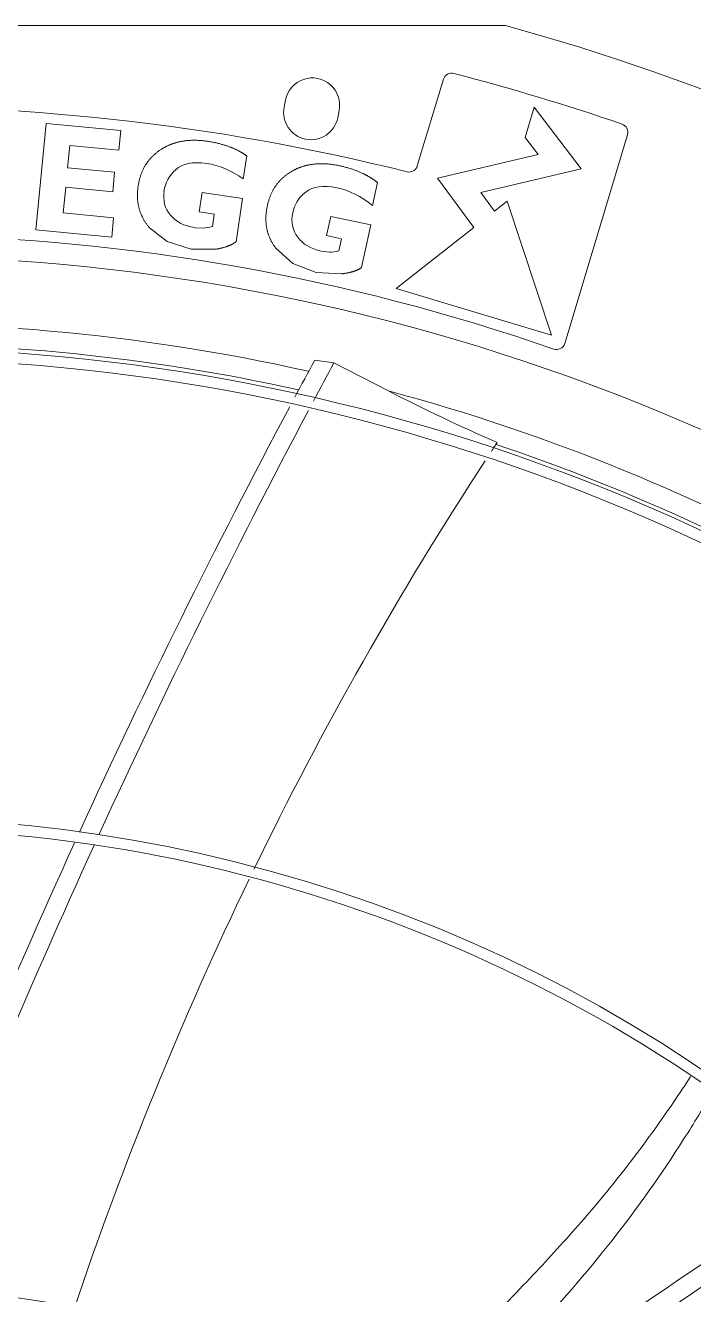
# Model space of a CAD drawing. Header units: millimetres. Extents: x 113490 to 142599, y -20467 to 115.
# Drawn here: x 122994.1 to 123150.5, y -11125.6 to -10828.5 of the extents above; entities that cross this region are included whole.
import ezdxf

# ---------------------------------------------------------------- set-up
doc = ezdxf.new("R2010")
doc.units = ezdxf.units.MM
doc.layers.add('DV3_0', color=7, linetype='Continuous')

msp = doc.modelspace()

# ---------------------------------------------------------------- linework, layer by layer
at = {"layer": 'DV3_0', "color": 7, "linetype": 'Continuous', "lineweight": 15}
for p, q in [((122812.06, -10828.49), (123106.41, -10828.49)), ((123091.91, -10841.1), (123085.8, -10861.39)), ((123054.96, -10845.94), (123054.63, -10847.61)), ((123067.19, -10850.1), (123067.52, -10848.44)), ((123113.18, -10847.62), (123111.04, -10854.72)), ((123124.16, -10862.06), (123113.18, -10847.62)), ((122998.93, -10851.46), (122996.55, -10876.35)), ((123016.43, -10853.13), (122998.93, -10851.46)), ((123015.99, -10857.69), (123016.43, -10853.13)), ((123111.04, -10854.72), (123114.06, -10858.68)), ((123120.29, -10902.95), (123135, -10854.07)), ((123003.96, -10861.83), (123004.46, -10856.59)), ((123004.46, -10856.59), (123015.99, -10857.69)), ((123045.08, -10864.43), (123045.88, -10859.03)), ((123114.06, -10858.68), (123090.56, -10864.22)), ((123014.97, -10862.88), (123003.96, -10861.83)), ((123014.54, -10867.42), (123014.97, -10862.88)), ((123090.56, -10864.22), (123099.03, -10875.77)), ((123100.63, -10867.6), (123124.16, -10862.06)), ((123002.95, -10872.37), (123003.53, -10866.37)), ((123003.53, -10866.37), (123014.54, -10867.42)), ((123075.34, -10870.63), (123076.48, -10865.29)), ((123035.45, -10867.59), (123034.77, -10872.12)), ((123044.9, -10869), (123035.45, -10867.59)), ((123043.39, -10879.12), (123044.9, -10869)), ((123103.84, -10871.98), (123100.63, -10867.6)), ((123106.82, -10869.63), (123103.84, -10871.98)), ((123117.17, -10901.03), (123106.82, -10869.63)), ((123014.75, -10873.5), (123002.95, -10872.37)), ((123034.77, -10872.12), (123038.3, -10872.64)), ((123038.3, -10872.64), (123037.86, -10875.54)), ((123065.54, -10873.19), (123064.59, -10877.67)), ((123074.89, -10875.18), (123065.54, -10873.19)), ((122996.55, -10876.35), (123014.31, -10878.04)), ((123014.31, -10878.04), (123014.75, -10873.5)), ((123023.12, -10875.84), (123027.27, -10879.11)), ((123035.69, -10875.93), (123033.75, -10875.84)), ((123072.76, -10885.19), (123074.89, -10875.18)), ((123099.03, -10875.77), (123080.85, -10890.1)), ((123027.27, -10879.11), (123032.85, -10880.89)), ((123064.59, -10877.67), (123068.07, -10878.42)), ((123068.07, -10878.42), (123067.46, -10881.29)), ((123032.85, -10880.89), (123038.81, -10880.85)), ((123052.72, -10880.67), (123056.66, -10884.2)), ((123065.27, -10881.54), (123063.33, -10881.32)), ((123056.66, -10884.2), (123062.13, -10886.32)), ((123062.13, -10886.32), (123068.08, -10886.64)), ((123080.85, -10890.1), (123117.17, -10901.03)), ((123066.28, -10907.5), (123061.82, -10906.84)), ((123079.08, -10914.06), (123066.28, -10907.5))]:
    msp.add_line(p, q, dxfattribs=at)
for centre, radius, start, end in [((122959.24, -11359.99), 551.5, 15.4775, 74.5225), ((123093.82, -10841.68), 2, 75.4439, 163.25), ((122959.24, -11359.99), 537.5, 71.0561, 75.4439), ((123061.24, -10847.19), 6.4, 348.75, 168.75), ((122959.24, -11359.99), 512.5, 75.9794, 107.1378), ((123060.91, -10848.85), 6.4, 168.75, 348.75), ((123133.08, -10853.49), 2, 343.25, 71.0561), ((123083.89, -10860.82), 2, 255.9794, 343.25), ((122959.24, -11359.99), 482.5, 70.825, 107.1317), ((122959.24, -11359.99), 477.5, 46.9802, 133.0198), ((122959.24, -11359.99), 457, 77.5175, 104.2543), ((123118.37, -10902.37), 2, 250.825, 343.25), ((122959.24, -11359.99), 456, 45.9967, 135.345), ((122959.24, -11359.99), 453.5, 45.9921, 90), ((124680.83, -11783.04), 1840.9, 151.57802, 151.88534), ((124758.01, -11818.41), 1921.39, 151.69991, 152.00241), ((123266.03, -10552.05), 407.44, 242.6881, 246.6449), ((124680.83, -11783.04), 1840.9, 151.96336, 155.42218), ((124758.01, -11818.41), 1921.39, 152.07515, 155.37903), ((123832.24, -11406.96), 872.25, 146.54442, 146.70969), ((122959.24, -11359.99), 457, 46.1533, 71.5308), ((123832.24, -11406.96), 872.25, 146.8819, 154.10499), ((122959.24, -11359.99), 346, 46.4603, 135.3186), ((122959.24, -11359.99), 343.5, 46.1768, 90), ((124680.83, -11783.04), 1840.9, 155.5057, 159.04474), ((124758.01, -11818.41), 1921.39, 155.45411, 158.83061), ((123832.24, -11406.96), 872.25, 154.27465, 161.43083), ((124178.82, -12646.64), 1840.9, 122.79433, 126.30553), ((124224.63, -12718.12), 1921.39, 122.74609, 126.08801), ((122959.24, -11359.99), 236, 46.5586, 135.2674)]:
    msp.add_arc(centre, radius, start, end, dxfattribs=at)
at = {"layer": 'DV3_0', "color": 7, "linetype": 'Continuous', "lineweight": 20}
for start, end in [(77.3584, 107.6844), (46.1456, 74.9574)]:
    msp.add_arc((122959.24, -11359.99), 461.75, start, end, dxfattribs=at)
at = {"layer": 'DV3_0', "color": 7, "linetype": 'Continuous', "lineweight": 15}
for centre, major_axis, ratio, start_param, end_param in [((123255.25, -11123.27), (225.91, -261.05), 0.127024, 2.997196, 3.143033), ((123019.65, -11333.15), (15.09, 472.48), 0.183952, 6.16269, 6.26334), ((123299.1, -10979.28), (272.04, -113.98), 0.160656, 3.064277, 3.184555), ((123269.03, -11141.64), (209.27, -274.17), 0.127082, 2.997129, 3.143033), ((123021.19, -11336.91), (44.07, 470.66), 0.183952, 6.16269, 6.26334), ((123321.59, -11000.74), (264.29, -130.34), 0.160729, 3.064235, 3.184569), ((123166.57, -10735.56), (138.09, 137.84), 0.194961, 3.124381, 3.285213), ((123050.62, -10865.12), (-16.61, -10.3), 0.198416, 0.346171, 0.581461), ((123204.52, -10749.46), (146.3, 129.11), 0.194957, 3.124381, 3.285209), ((123080.73, -10871.74), (-17.11, -9.2), 0.198856, 0.347295, 0.583383)]:
    msp.add_ellipse(centre, major_axis=major_axis, ratio=ratio, start_param=start_param, end_param=end_param, dxfattribs=at)
for points, degree, knots in [([(123036.74, -10855.63), (123033.31, -10855.11), (123030.44, -10855.68), (123027.91, -10856.19), (123025.83, -10857.53)], 2, [0, 0, 0, 0.5, 0.5, 1, 1, 1]), ([(123025.83, -10857.53), (123023.62, -10858.96), (123022.29, -10861.05), (123020.9, -10863.24), (123020.47, -10866.17)], 2, [0, 0, 0, 0.5, 0.5, 1, 1, 1]), ([(123045.88, -10859.03), (123044.27, -10857.86), (123042.21, -10857.05), (123039.78, -10856.09), (123036.74, -10855.63)], 2, [0, 0, 0, 0.5, 0.5, 1, 1, 1]), ([(123067.56, -10861.34), (123064.17, -10860.61), (123061.27, -10861.01), (123058.72, -10861.35), (123056.56, -10862.57)], 2, [0, 0, 0, 0.5, 0.5, 1, 1, 1]), ([(123076.48, -10865.29), (123074.94, -10864.03), (123072.93, -10863.09), (123070.56, -10861.98), (123067.56, -10861.34)], 2, [0, 0, 0, 0.5, 0.5, 1, 1, 1]), ([(123056.56, -10862.57), (123054.26, -10863.85), (123052.81, -10865.86), (123051.28, -10867.96), (123050.68, -10870.86)], 2, [0, 0, 0, 0.5, 0.5, 1, 1, 1]), ([(123020.47, -10866.17), (123020.05, -10869.05), (123020.75, -10871.51), (123021.42, -10873.87), (123023.12, -10875.84)], 2, [0, 0, 0, 0.5, 0.5, 1, 1, 1]), ([(123050.68, -10870.86), (123050.08, -10873.71), (123050.63, -10876.21), (123051.15, -10878.61), (123052.72, -10880.67)], 2, [0, 0, 0, 0.5, 0.5, 1, 1, 1]), ([(123038.81, -10880.85), (123040.43, -10880.58), (123041.66, -10880.09), (123042.67, -10879.68), (123043.39, -10879.12)], 2, [0, 0, 0, 0.5, 0.5, 1, 1, 1]), ([(123068.08, -10886.64), (123069.71, -10886.47), (123070.97, -10886.05), (123072, -10885.71), (123072.76, -10885.19)], 2, [0, 0, 0, 0.5, 0.5, 1, 1, 1]), ([(123149.76, -11074.53), (123148.46, -11076.53), (123143.43, -11084.07), (123134.92, -11095.81), (123123.56, -11109.52), (123111.77, -11122.31), (123099.13, -11135.2), (123087.64, -11146.73), (123080.42, -11154.1), (123077.7, -11156.94)], 3, [0.2462901, 0.2462901, 0.2462901, 0.2462901, 0.286371, 0.3982657, 0.4930433, 0.5876827, 0.6932241, 0.798583, 0.8652718, 0.8652718, 0.8652718, 0.8652718]), ([(123086.82, -11162.1), (123088.38, -11160.46), (123089.94, -11158.82), (123098.48, -11149.86), (123105.42, -11142.62), (123118.86, -11127.94), (123125.35, -11120.53), (123137.41, -11105.22), (123142.95, -11097.32), (123150.51, -11085.5), (123152.82, -11081.73), (123155.07, -11077.93)], 3, [0.0971663, 0.0971663, 0.0971663, 0.0971663, 0.125, 0.125, 0.25, 0.25, 0.375, 0.375, 0.5, 0.5, 0.557529, 0.557529, 0.557529, 0.557529])]:
    msp.add_open_spline(points, degree=degree, knots=knots, dxfattribs=at)
for points in [[(123028.04, -10872.92), (123026.73, -10871.35), (123026.23, -10869.48), (123026.53, -10867.29)], [(123057.81, -10878.06), (123056.6, -10876.42), (123056.22, -10874.52), (123056.65, -10872.35)]]:
    msp.add_open_spline(points, degree=3, dxfattribs=at)

doc.saveas('drawing.dxf')
